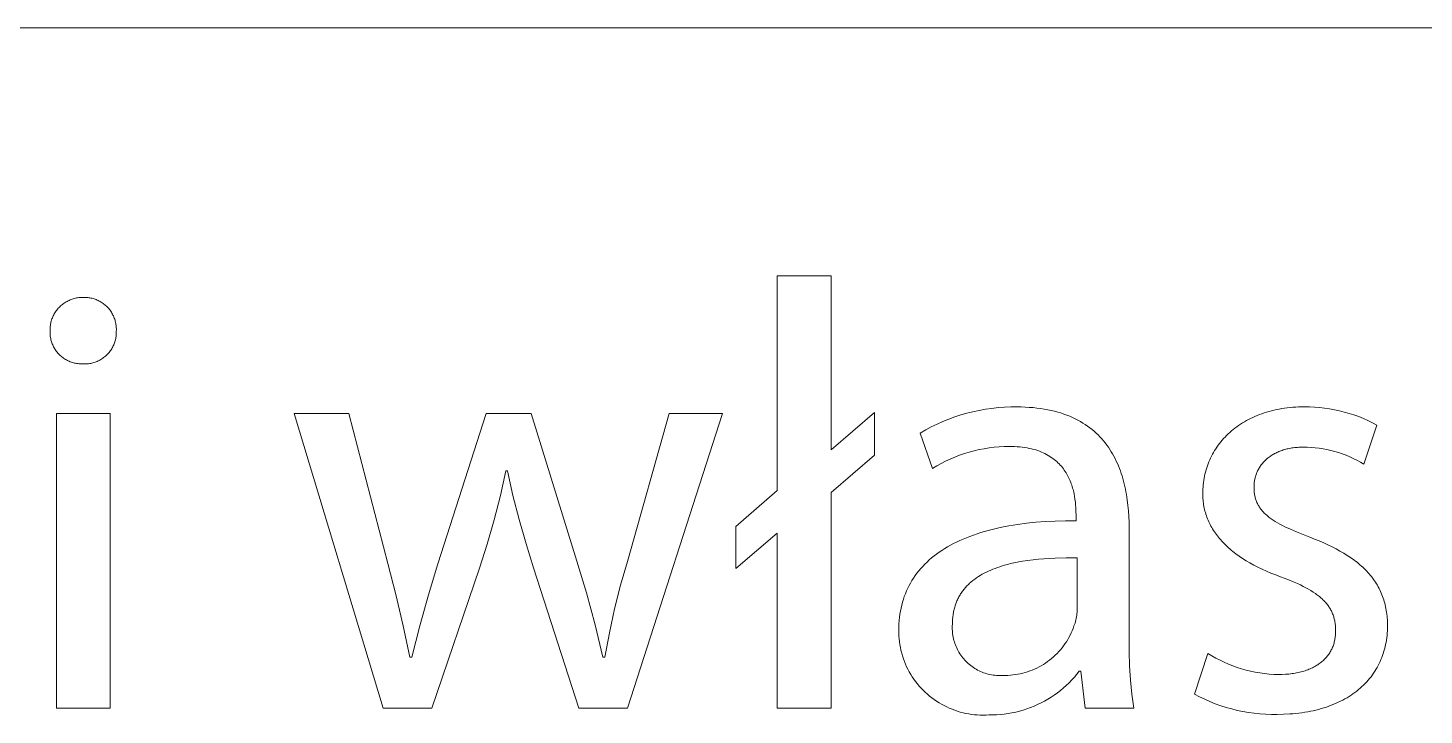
# Model space of a CAD drawing. Header units: millimetres. Extents: x -987 to 2591, y -102 to 2398.
# Drawn here: x 1984.7 to 2066.8, y -42.3 to -1.8 of the extents above; entities that cross this region are included whole.
import ezdxf

# ---------------------------------------------------------------- set-up
doc = ezdxf.new("R2010")
doc.units = ezdxf.units.MM
doc.header["$MEASUREMENT"] = 0
doc.layers.add('Domyślny', color=7, linetype='Continuous', true_color=0x000000)

msp = doc.modelspace()

# ---------------------------------------------------------------- linework, layer by layer
at = {"layer": 'Domyślny', "color": 18, "lineweight": 15, "true_color": 0x000000}
for p, q in [((1238.645, -1.825), (2587.301, -1.825)), ((2028.813, -29.039), (2028.813, -16.422)), ((2028.813, -16.422), (2031.982, -16.422)), ((2031.982, -16.422), (2031.982, -26.644)), ((1986.768, -18.098), (1986.821, -18.057)), ((1986.821, -18.057), (1986.875, -18.019)), ((1986.875, -18.019), (1986.93, -17.983)), ((1986.93, -17.983), (1986.986, -17.948)), ((1986.986, -17.948), (1987.044, -17.915)), ((1987.044, -17.915), (1987.103, -17.885)), ((1987.103, -17.885), (1987.163, -17.856)), ((1987.163, -17.856), (1987.224, -17.83)), ((1987.224, -17.83), (1987.285, -17.806)), ((1987.285, -17.806), (1987.348, -17.784)), ((1987.348, -17.784), (1987.411, -17.764)), ((1987.411, -17.764), (1987.475, -17.746)), ((1987.475, -17.746), (1987.539, -17.73)), ((1987.539, -17.73), (1987.604, -17.717)), ((1987.604, -17.717), (1987.669, -17.706)), ((1987.669, -17.706), (1987.735, -17.697)), ((1987.735, -17.697), (1987.801, -17.691)), ((1987.801, -17.691), (1987.867, -17.687)), ((1987.867, -17.687), (1987.933, -17.685)), ((1987.933, -17.685), (1987.999, -17.685)), ((1987.999, -17.685), (1988.064, -17.684)), ((1988.064, -17.684), (1988.129, -17.685)), ((1988.129, -17.685), (1988.194, -17.688)), ((1988.194, -17.688), (1988.259, -17.693)), ((1988.259, -17.693), (1988.324, -17.701)), ((1988.324, -17.701), (1988.388, -17.711)), ((1988.388, -17.711), (1988.452, -17.723)), ((1988.452, -17.723), (1988.515, -17.737)), ((1988.515, -17.737), (1988.578, -17.754)), ((1988.578, -17.754), (1988.64, -17.772)), ((1988.64, -17.772), (1988.702, -17.793)), ((1988.702, -17.793), (1988.763, -17.816)), ((1988.763, -17.816), (1988.823, -17.841)), ((1988.823, -17.841), (1988.882, -17.868)), ((1988.882, -17.868), (1988.94, -17.897)), ((1988.94, -17.897), (1988.997, -17.929)), ((1988.997, -17.929), (1989.053, -17.962)), ((1989.053, -17.962), (1989.108, -17.997)), ((1989.108, -17.997), (1989.161, -18.034)), ((1989.161, -18.034), (1989.213, -18.072)), ((1986.181, -18.885), (1986.206, -18.824)), ((1986.206, -18.824), (1986.234, -18.764)), ((1986.234, -18.764), (1986.264, -18.705)), ((1986.264, -18.705), (1986.296, -18.647)), ((1986.296, -18.647), (1986.33, -18.59)), ((1986.33, -18.59), (1986.366, -18.534)), ((1986.366, -18.534), (1986.403, -18.48)), ((1986.403, -18.48), (1986.443, -18.427)), ((1986.443, -18.427), (1986.484, -18.375)), ((1986.484, -18.375), (1986.528, -18.325)), ((1986.528, -18.325), (1986.572, -18.276)), ((1986.572, -18.276), (1986.619, -18.229)), ((1986.619, -18.229), (1986.667, -18.183)), ((1986.667, -18.183), (1986.717, -18.14)), ((1986.717, -18.14), (1986.768, -18.098)), ((1989.213, -18.072), (1989.264, -18.113)), ((1989.264, -18.113), (1989.314, -18.155)), ((1989.314, -18.155), (1989.361, -18.199)), ((1989.361, -18.199), (1989.408, -18.245)), ((1989.408, -18.245), (1989.453, -18.292)), ((1989.453, -18.292), (1989.496, -18.34)), ((1989.496, -18.34), (1989.537, -18.391)), ((1989.537, -18.391), (1989.577, -18.442)), ((1989.577, -18.442), (1989.614, -18.495)), ((1989.614, -18.495), (1989.65, -18.549)), ((1989.65, -18.549), (1989.684, -18.605)), ((1989.684, -18.605), (1989.716, -18.661)), ((1989.716, -18.661), (1989.746, -18.719)), ((1989.746, -18.719), (1989.774, -18.777)), ((1989.774, -18.777), (1989.801, -18.837)), ((1989.801, -18.837), (1989.824, -18.897)), ((1986.044, -19.597), (1986.045, -19.531)), ((1986.046, -19.663), (1986.044, -19.597)), ((1986.044, -19.727), (1986.046, -19.663)), ((1986.045, -19.531), (1986.049, -19.464)), ((1986.049, -19.464), (1986.054, -19.398)), ((1986.054, -19.398), (1986.062, -19.333)), ((1986.062, -19.333), (1986.073, -19.267)), ((1986.073, -19.267), (1986.085, -19.202)), ((1986.085, -19.202), (1986.1, -19.137)), ((1986.1, -19.137), (1986.117, -19.073)), ((1986.117, -19.073), (1986.136, -19.01)), ((1986.136, -19.01), (1986.157, -18.947)), ((1986.157, -18.947), (1986.181, -18.885)), ((1989.824, -18.897), (1989.846, -18.959)), ((1989.846, -18.959), (1989.866, -19.021)), ((1989.866, -19.021), (1989.883, -19.083)), ((1989.883, -19.083), (1989.899, -19.146)), ((1989.899, -19.146), (1989.912, -19.21)), ((1989.912, -19.21), (1989.923, -19.274)), ((1989.923, -19.274), (1989.932, -19.339)), ((1989.932, -19.339), (1989.938, -19.403)), ((1989.938, -19.403), (1989.942, -19.468)), ((1989.944, -19.598), (1989.941, -19.663)), ((1989.941, -19.663), (1989.943, -19.727)), ((1989.942, -19.468), (1989.944, -19.533)), ((1989.944, -19.533), (1989.944, -19.598)), ((1986.045, -19.791), (1986.044, -19.727)), ((1986.048, -19.855), (1986.045, -19.791)), ((1986.054, -19.919), (1986.048, -19.855)), ((1986.061, -19.983), (1986.054, -19.919)), ((1986.071, -20.046), (1986.061, -19.983)), ((1986.083, -20.109), (1986.071, -20.046)), ((1986.097, -20.172), (1986.083, -20.109)), ((1986.113, -20.234), (1986.097, -20.172)), ((1986.131, -20.296), (1986.113, -20.234)), ((1986.152, -20.356), (1986.131, -20.296)), ((1986.174, -20.416), (1986.152, -20.356)), ((1986.199, -20.476), (1986.174, -20.416)), ((1986.226, -20.534), (1986.199, -20.476)), ((1989.789, -20.478), (1989.763, -20.537)), ((1989.814, -20.419), (1989.789, -20.478)), ((1989.836, -20.359), (1989.814, -20.419)), ((1989.857, -20.298), (1989.836, -20.359)), ((1989.875, -20.236), (1989.857, -20.298)), ((1989.891, -20.174), (1989.875, -20.236)), ((1989.905, -20.111), (1989.891, -20.174)), ((1989.917, -20.048), (1989.905, -20.111)), ((1989.927, -19.984), (1989.917, -20.048)), ((1989.934, -19.92), (1989.927, -19.984)), ((1989.939, -19.856), (1989.934, -19.92)), ((1989.942, -19.792), (1989.939, -19.856)), ((1989.943, -19.727), (1989.942, -19.792)), ((1986.254, -20.591), (1986.226, -20.534)), ((1986.285, -20.648), (1986.254, -20.591)), ((1986.317, -20.703), (1986.285, -20.648)), ((1986.352, -20.757), (1986.317, -20.703)), ((1986.388, -20.81), (1986.352, -20.757)), ((1986.426, -20.862), (1986.388, -20.81)), ((1986.466, -20.912), (1986.426, -20.862)), ((1986.507, -20.961), (1986.466, -20.912)), ((1986.551, -21.009), (1986.507, -20.961)), ((1986.595, -21.054), (1986.551, -21.009)), ((1986.642, -21.099), (1986.595, -21.054)), ((1986.69, -21.142), (1986.642, -21.099)), ((1986.739, -21.183), (1986.69, -21.142)), ((1986.79, -21.222), (1986.739, -21.183)), ((1986.842, -21.259), (1986.79, -21.222)), ((1986.895, -21.295), (1986.842, -21.259)), ((1986.949, -21.329), (1986.895, -21.295)), ((1987.005, -21.361), (1986.949, -21.329)), ((1989.038, -21.335), (1988.982, -21.367)), ((1989.093, -21.301), (1989.038, -21.335)), ((1989.146, -21.265), (1989.093, -21.301)), ((1989.198, -21.227), (1989.146, -21.265)), ((1989.249, -21.188), (1989.198, -21.227)), ((1989.298, -21.147), (1989.249, -21.188)), ((1989.346, -21.104), (1989.298, -21.147)), ((1989.393, -21.059), (1989.346, -21.104)), ((1989.438, -21.013), (1989.393, -21.059)), ((1989.481, -20.966), (1989.438, -21.013)), ((1989.522, -20.917), (1989.481, -20.966)), ((1989.562, -20.866), (1989.522, -20.917)), ((1989.6, -20.814), (1989.562, -20.866)), ((1989.637, -20.761), (1989.6, -20.814)), ((1989.671, -20.707), (1989.637, -20.761)), ((1989.704, -20.651), (1989.671, -20.707)), ((1989.734, -20.595), (1989.704, -20.651)), ((1989.763, -20.537), (1989.734, -20.595)), ((1987.062, -21.391), (1987.005, -21.361)), ((1987.119, -21.419), (1987.062, -21.391)), ((1987.178, -21.445), (1987.119, -21.419)), ((1987.237, -21.469), (1987.178, -21.445)), ((1987.298, -21.491), (1987.237, -21.469)), ((1987.359, -21.511), (1987.298, -21.491)), ((1987.42, -21.529), (1987.359, -21.511)), ((1987.483, -21.545), (1987.42, -21.529)), ((1987.545, -21.558), (1987.483, -21.545)), ((1987.608, -21.569), (1987.545, -21.558)), ((1987.672, -21.579), (1987.608, -21.569)), ((1987.736, -21.585), (1987.672, -21.579)), ((1987.8, -21.59), (1987.736, -21.585)), ((1987.864, -21.593), (1987.8, -21.59)), ((1987.928, -21.593), (1987.864, -21.593)), ((1987.992, -21.597), (1987.928, -21.593)), ((1988.056, -21.599), (1987.992, -21.597)), ((1988.121, -21.599), (1988.056, -21.599)), ((1988.185, -21.597), (1988.121, -21.599)), ((1988.249, -21.592), (1988.185, -21.597)), ((1988.313, -21.585), (1988.249, -21.592)), ((1988.377, -21.576), (1988.313, -21.585)), ((1988.44, -21.565), (1988.377, -21.576)), ((1988.503, -21.551), (1988.44, -21.565)), ((1988.566, -21.535), (1988.503, -21.551)), ((1988.627, -21.518), (1988.566, -21.535)), ((1988.689, -21.498), (1988.627, -21.518)), ((1988.749, -21.476), (1988.689, -21.498)), ((1988.809, -21.452), (1988.749, -21.476)), ((1988.867, -21.425), (1988.809, -21.452)), ((1988.925, -21.397), (1988.867, -21.425)), ((1988.982, -21.367), (1988.925, -21.397)), ((1986.427, -24.524), (1989.584, -24.524)), ((1986.427, -41.858), (1986.427, -24.524)), ((1989.584, -24.524), (1989.584, -41.858)), ((2005.638, -41.857), (2000.396, -24.523)), ((2000.396, -24.523), (2003.624, -24.523)), ((2003.624, -24.523), (2005.912, -33.339)), ((2008.842, -33.363), (2011.69, -24.523)), ((2011.69, -24.523), (2014.335, -24.523)), ((2014.335, -24.523), (2017.015, -33.196)), ((2019.994, -33.22), (2022.46, -24.523)), ((2025.581, -24.523), (2019.994, -41.857)), ((2022.46, -24.523), (2025.581, -24.523)), ((2031.982, -26.644), (2034.52, -24.452)), ((2034.52, -24.452), (2034.52, -26.966)), ((2039.244, -24.719), (2039.599, -24.603)), ((2039.599, -24.603), (2039.958, -24.5)), ((2039.958, -24.5), (2040.32, -24.409)), ((2040.32, -24.409), (2040.685, -24.33)), ((2040.685, -24.33), (2041.052, -24.264)), ((2041.052, -24.264), (2041.422, -24.211)), ((2041.422, -24.211), (2041.793, -24.171)), ((2041.793, -24.171), (2042.166, -24.144)), ((2042.166, -24.144), (2042.539, -24.13)), ((2042.539, -24.13), (2042.912, -24.128)), ((2042.912, -24.128), (2043.157, -24.131)), ((2043.157, -24.131), (2043.396, -24.139)), ((2043.396, -24.139), (2043.63, -24.152)), ((2043.63, -24.152), (2043.858, -24.17)), ((2043.858, -24.17), (2044.08, -24.193)), ((2044.08, -24.193), (2044.297, -24.221)), ((2044.297, -24.221), (2044.508, -24.253)), ((2044.508, -24.253), (2044.714, -24.291)), ((2044.714, -24.291), (2044.914, -24.333)), ((2044.914, -24.333), (2045.11, -24.379)), ((2045.11, -24.379), (2045.3, -24.43)), ((2045.3, -24.43), (2045.484, -24.485)), ((2045.484, -24.485), (2045.664, -24.545)), ((2045.664, -24.545), (2045.839, -24.609)), ((2045.839, -24.609), (2046.008, -24.677)), ((2057.034, -24.632), (2057.169, -24.579)), ((2057.169, -24.579), (2057.305, -24.529)), ((2057.305, -24.529), (2057.444, -24.482)), ((2057.444, -24.482), (2057.586, -24.437)), ((2057.586, -24.437), (2057.73, -24.395)), ((2057.73, -24.395), (2057.876, -24.356)), ((2057.876, -24.356), (2058.025, -24.32)), ((2058.025, -24.32), (2058.176, -24.287)), ((2058.176, -24.287), (2058.33, -24.257)), ((2058.33, -24.257), (2058.485, -24.229)), ((2058.485, -24.229), (2058.643, -24.205)), ((2058.643, -24.205), (2058.804, -24.184)), ((2058.804, -24.184), (2058.966, -24.166)), ((2058.966, -24.166), (2059.131, -24.151)), ((2059.131, -24.151), (2059.298, -24.14)), ((2059.298, -24.14), (2059.468, -24.131)), ((2059.468, -24.131), (2059.639, -24.126)), ((2059.639, -24.126), (2059.813, -24.125)), ((2059.813, -24.125), (2060.109, -24.128)), ((2060.109, -24.128), (2060.405, -24.141)), ((2060.405, -24.141), (2060.701, -24.164)), ((2060.701, -24.164), (2060.995, -24.196)), ((2060.995, -24.196), (2061.288, -24.239)), ((2061.288, -24.239), (2061.58, -24.292)), ((2061.58, -24.292), (2061.87, -24.354)), ((2061.87, -24.354), (2062.157, -24.427)), ((2062.157, -24.427), (2062.442, -24.509)), ((2062.442, -24.509), (2062.724, -24.6)), ((2062.724, -24.6), (2063.002, -24.701)), ((2037.541, -25.478), (2037.87, -25.303)), ((2037.87, -25.303), (2038.206, -25.139)), ((2038.206, -25.139), (2038.547, -24.987)), ((2038.547, -24.987), (2038.893, -24.847)), ((2038.893, -24.847), (2039.244, -24.719)), ((2046.008, -24.677), (2046.173, -24.748)), ((2046.173, -24.748), (2046.333, -24.824)), ((2046.333, -24.824), (2046.488, -24.904)), ((2046.488, -24.904), (2046.638, -24.987)), ((2046.638, -24.987), (2046.784, -25.074)), ((2046.784, -25.074), (2046.925, -25.165)), ((2046.925, -25.165), (2047.062, -25.259)), ((2047.062, -25.259), (2047.194, -25.357)), ((2047.194, -25.357), (2047.321, -25.458)), ((2055.623, -25.459), (2055.726, -25.378)), ((2055.726, -25.378), (2055.832, -25.298)), ((2055.832, -25.298), (2055.94, -25.221)), ((2055.94, -25.221), (2056.052, -25.146)), ((2056.052, -25.146), (2056.165, -25.073)), ((2056.165, -25.073), (2056.282, -25.003)), ((2056.282, -25.003), (2056.401, -24.935)), ((2056.401, -24.935), (2056.523, -24.869)), ((2056.523, -24.869), (2056.647, -24.806)), ((2056.647, -24.806), (2056.773, -24.746)), ((2056.773, -24.746), (2056.903, -24.688)), ((2056.903, -24.688), (2057.034, -24.632)), ((2063.002, -24.701), (2063.277, -24.811)), ((2063.277, -24.811), (2063.549, -24.931)), ((2064.078, -25.197), (2063.304, -27.496)), ((2063.549, -24.931), (2063.816, -25.059)), ((2063.816, -25.059), (2064.078, -25.197)), ((2037.217, -25.665), (2037.541, -25.478)), ((2037.932, -27.75), (2037.217, -25.665)), ((2047.321, -25.458), (2047.444, -25.562)), ((2047.444, -25.562), (2047.563, -25.669)), ((2047.563, -25.669), (2047.678, -25.779)), ((2047.678, -25.779), (2047.789, -25.893)), ((2047.789, -25.893), (2047.895, -26.009)), ((2047.895, -26.009), (2047.997, -26.128)), ((2047.997, -26.128), (2048.096, -26.25)), ((2048.096, -26.25), (2048.19, -26.374)), ((2054.817, -26.284), (2054.895, -26.185)), ((2054.895, -26.185), (2054.976, -26.088)), ((2054.976, -26.088), (2055.06, -25.992)), ((2055.06, -25.992), (2055.147, -25.898)), ((2055.147, -25.898), (2055.237, -25.806)), ((2055.237, -25.806), (2055.329, -25.717)), ((2055.329, -25.717), (2055.424, -25.629)), ((2055.424, -25.629), (2055.522, -25.543)), ((2055.522, -25.543), (2055.623, -25.459)), ((2034.52, -26.966), (2031.982, -29.158)), ((2039.257, -27.078), (2038.983, -27.194)), ((2039.534, -26.972), (2039.257, -27.078)), ((2039.816, -26.875), (2039.534, -26.972)), ((2040.1, -26.788), (2039.816, -26.875)), ((2040.387, -26.711), (2040.1, -26.788)), ((2040.677, -26.643), (2040.387, -26.711)), ((2040.968, -26.586), (2040.677, -26.643)), ((2041.262, -26.539), (2040.968, -26.586)), ((2041.557, -26.502), (2041.262, -26.539)), ((2041.853, -26.475), (2041.557, -26.502)), ((2042.15, -26.458), (2041.853, -26.475)), ((2042.447, -26.451), (2042.15, -26.458)), ((2042.611, -26.453), (2042.447, -26.451)), ((2042.77, -26.459), (2042.611, -26.453)), ((2042.925, -26.468), (2042.77, -26.459)), ((2043.075, -26.481), (2042.925, -26.468)), ((2043.221, -26.497), (2043.075, -26.481)), ((2043.362, -26.516), (2043.221, -26.497)), ((2043.499, -26.539), (2043.362, -26.516)), ((2043.632, -26.565), (2043.499, -26.539)), ((2043.761, -26.594), (2043.632, -26.565)), ((2043.886, -26.626), (2043.761, -26.594)), ((2044.007, -26.662), (2043.886, -26.626)), ((2044.124, -26.699), (2044.007, -26.662)), ((2044.237, -26.74), (2044.124, -26.699)), ((2044.347, -26.783), (2044.237, -26.74)), ((2044.453, -26.829), (2044.347, -26.783)), ((2044.555, -26.878), (2044.453, -26.829)), ((2044.653, -26.929), (2044.555, -26.878)), ((2044.748, -26.982), (2044.653, -26.929)), ((2044.839, -27.037), (2044.748, -26.982)), ((2044.927, -27.095), (2044.839, -27.037)), ((2048.19, -26.374), (2048.28, -26.501)), ((2048.28, -26.501), (2048.367, -26.63)), ((2048.367, -26.63), (2048.45, -26.762)), ((2048.45, -26.762), (2048.529, -26.896)), ((2048.529, -26.896), (2048.605, -27.032)), ((2048.605, -27.032), (2048.677, -27.171)), ((2054.294, -27.137), (2054.349, -27.025)), ((2054.349, -27.025), (2054.407, -26.915)), ((2054.407, -26.915), (2054.468, -26.806)), ((2054.468, -26.806), (2054.532, -26.698)), ((2054.532, -26.698), (2054.599, -26.592)), ((2054.599, -26.592), (2054.669, -26.488)), ((2054.669, -26.488), (2054.741, -26.385)), ((2054.741, -26.385), (2054.817, -26.284)), ((2057.736, -27.076), (2057.687, -27.114)), ((2057.787, -27.039), (2057.736, -27.076)), ((2057.839, -27.004), (2057.787, -27.039)), ((2057.893, -26.969), (2057.839, -27.004)), ((2057.947, -26.935), (2057.893, -26.969)), ((2058.003, -26.903), (2057.947, -26.935)), ((2058.061, -26.871), (2058.003, -26.903)), ((2058.12, -26.841), (2058.061, -26.871)), ((2058.18, -26.812), (2058.12, -26.841)), ((2058.241, -26.783), (2058.18, -26.812)), ((2058.304, -26.757), (2058.241, -26.783)), ((2058.368, -26.731), (2058.304, -26.757)), ((2058.433, -26.706), (2058.368, -26.731)), ((2058.5, -26.683), (2058.433, -26.706)), ((2058.568, -26.661), (2058.5, -26.683)), ((2058.637, -26.64), (2058.568, -26.661)), ((2058.708, -26.621), (2058.637, -26.64)), ((2058.78, -26.603), (2058.708, -26.621)), ((2058.853, -26.586), (2058.78, -26.603)), ((2058.927, -26.571), (2058.853, -26.586)), ((2059.003, -26.557), (2058.927, -26.571)), ((2059.08, -26.544), (2059.003, -26.557)), ((2059.158, -26.533), (2059.08, -26.544)), ((2059.238, -26.523), (2059.158, -26.533)), ((2059.319, -26.515), (2059.238, -26.523)), ((2059.401, -26.508), (2059.319, -26.515)), ((2059.484, -26.502), (2059.401, -26.508)), ((2059.569, -26.499), (2059.484, -26.502)), ((2059.654, -26.496), (2059.569, -26.499)), ((2059.741, -26.495), (2059.654, -26.496)), ((2059.976, -26.499), (2059.741, -26.495)), ((2060.21, -26.51), (2059.976, -26.499)), ((2060.443, -26.53), (2060.21, -26.51)), ((2060.676, -26.557), (2060.443, -26.53)), ((2060.907, -26.593), (2060.676, -26.557)), ((2061.137, -26.636), (2060.907, -26.593)), ((2061.366, -26.688), (2061.137, -26.636)), ((2061.592, -26.747), (2061.366, -26.688)), ((2061.817, -26.814), (2061.592, -26.747)), ((2062.039, -26.889), (2061.817, -26.814)), ((2062.258, -26.972), (2062.039, -26.889)), ((2062.474, -27.062), (2062.258, -26.972)), ((2062.687, -27.16), (2062.474, -27.062)), ((2012.857, -27.894), (2012.525, -29.342)), ((2012.941, -27.894), (2012.857, -27.894)), ((2013.268, -29.333), (2012.941, -27.894)), ((2038.188, -27.598), (2037.932, -27.75)), ((2038.448, -27.454), (2038.188, -27.598)), ((2038.713, -27.319), (2038.448, -27.454)), ((2038.983, -27.194), (2038.713, -27.319)), ((2045.012, -27.154), (2044.927, -27.095)), ((2045.093, -27.216), (2045.012, -27.154)), ((2045.171, -27.279), (2045.093, -27.216)), ((2045.246, -27.345), (2045.171, -27.279)), ((2045.318, -27.412), (2045.246, -27.345)), ((2045.387, -27.481), (2045.318, -27.412)), ((2045.453, -27.551), (2045.387, -27.481)), ((2045.516, -27.623), (2045.453, -27.551)), ((2045.576, -27.696), (2045.516, -27.623)), ((2045.634, -27.77), (2045.576, -27.696)), ((2045.688, -27.846), (2045.634, -27.77)), ((2045.74, -27.923), (2045.688, -27.846)), ((2048.677, -27.171), (2048.745, -27.311)), ((2048.745, -27.311), (2048.811, -27.453)), ((2048.811, -27.453), (2048.872, -27.598)), ((2048.872, -27.598), (2048.931, -27.744)), ((2048.931, -27.744), (2048.986, -27.891)), ((2048.986, -27.891), (2049.038, -28.04)), ((2053.994, -27.959), (2054.028, -27.838)), ((2054.028, -27.838), (2054.065, -27.718)), ((2054.065, -27.718), (2054.104, -27.599)), ((2054.104, -27.599), (2054.147, -27.482)), ((2054.147, -27.482), (2054.193, -27.366)), ((2054.193, -27.366), (2054.242, -27.251)), ((2054.242, -27.251), (2054.294, -27.137)), ((2057.06, -27.891), (2057.036, -27.943)), ((2057.086, -27.839), (2057.06, -27.891)), ((2057.113, -27.788), (2057.086, -27.839)), ((2057.141, -27.737), (2057.113, -27.788)), ((2057.171, -27.687), (2057.141, -27.737)), ((2057.202, -27.638), (2057.171, -27.687)), ((2057.235, -27.59), (2057.202, -27.638)), ((2057.269, -27.543), (2057.235, -27.59)), ((2057.305, -27.496), (2057.269, -27.543)), ((2057.342, -27.45), (2057.305, -27.496)), ((2057.38, -27.405), (2057.342, -27.45)), ((2057.42, -27.361), (2057.38, -27.405)), ((2057.461, -27.317), (2057.42, -27.361)), ((2057.503, -27.275), (2057.461, -27.317)), ((2057.547, -27.233), (2057.503, -27.275)), ((2057.593, -27.192), (2057.547, -27.233)), ((2057.639, -27.153), (2057.593, -27.192)), ((2057.687, -27.114), (2057.639, -27.153)), ((2062.896, -27.265), (2062.687, -27.16)), ((2063.102, -27.377), (2062.896, -27.265)), ((2063.304, -27.496), (2063.102, -27.377)), ((2045.79, -28.001), (2045.74, -27.923)), ((2045.836, -28.079), (2045.79, -28.001)), ((2045.881, -28.159), (2045.836, -28.079)), ((2045.923, -28.24), (2045.881, -28.159)), ((2045.962, -28.321), (2045.923, -28.24)), ((2046, -28.403), (2045.962, -28.321)), ((2046.035, -28.485), (2046, -28.403)), ((2046.068, -28.568), (2046.035, -28.485)), ((2046.099, -28.651), (2046.068, -28.568)), ((2046.128, -28.734), (2046.099, -28.651)), ((2046.155, -28.818), (2046.128, -28.734)), ((2049.038, -28.04), (2049.087, -28.191)), ((2049.087, -28.191), (2049.132, -28.343)), ((2049.132, -28.343), (2049.175, -28.497)), ((2049.175, -28.497), (2049.215, -28.652)), ((2049.215, -28.652), (2049.252, -28.808)), ((2053.847, -28.835), (2053.858, -28.707)), ((2053.858, -28.707), (2053.873, -28.58)), ((2053.873, -28.58), (2053.891, -28.454)), ((2053.891, -28.454), (2053.912, -28.328)), ((2053.912, -28.328), (2053.936, -28.204)), ((2053.936, -28.204), (2053.964, -28.081)), ((2053.964, -28.081), (2053.994, -27.959)), ((2056.849, -28.734), (2056.847, -28.794)), ((2056.853, -28.675), (2056.849, -28.734)), ((2056.858, -28.616), (2056.853, -28.675)), ((2056.865, -28.557), (2056.858, -28.616)), ((2056.873, -28.499), (2056.865, -28.557)), ((2056.883, -28.441), (2056.873, -28.499)), ((2056.894, -28.384), (2056.883, -28.441)), ((2056.907, -28.327), (2056.894, -28.384)), ((2056.921, -28.27), (2056.907, -28.327)), ((2056.936, -28.214), (2056.921, -28.27)), ((2056.953, -28.159), (2056.936, -28.214)), ((2056.972, -28.104), (2056.953, -28.159)), ((2056.992, -28.05), (2056.972, -28.104)), ((2057.013, -27.996), (2056.992, -28.05)), ((2057.036, -27.943), (2057.013, -27.996)), ((2012.525, -29.342), (2012.155, -30.781)), ((2013.634, -30.762), (2013.268, -29.333)), ((2026.383, -31.16), (2028.813, -29.039)), ((2031.982, -29.158), (2031.982, -41.858)), ((2046.18, -28.902), (2046.155, -28.818)), ((2046.203, -28.985), (2046.18, -28.902)), ((2046.224, -29.069), (2046.203, -28.985)), ((2046.244, -29.153), (2046.224, -29.069)), ((2046.262, -29.236), (2046.244, -29.153)), ((2046.294, -29.401), (2046.262, -29.236)), ((2046.319, -29.565), (2046.294, -29.401)), ((2049.252, -28.808), (2049.286, -28.965)), ((2049.286, -28.965), (2049.317, -29.123)), ((2049.317, -29.123), (2049.346, -29.282)), ((2049.346, -29.282), (2049.395, -29.602)), ((2053.832, -29.224), (2053.834, -29.093)), ((2053.833, -29.321), (2053.832, -29.224)), ((2053.837, -29.417), (2053.833, -29.321)), ((2053.834, -29.093), (2053.839, -28.964)), ((2053.842, -29.513), (2053.837, -29.417)), ((2053.839, -28.964), (2053.847, -28.835)), ((2053.85, -29.608), (2053.842, -29.513)), ((2056.847, -28.794), (2056.846, -28.854)), ((2056.846, -28.854), (2056.847, -28.921)), ((2056.847, -28.921), (2056.849, -28.987)), ((2056.849, -28.987), (2056.853, -29.052)), ((2056.853, -29.052), (2056.858, -29.116)), ((2056.858, -29.116), (2056.865, -29.178)), ((2056.865, -29.178), (2056.874, -29.24)), ((2056.874, -29.24), (2056.883, -29.3)), ((2056.883, -29.3), (2056.895, -29.36)), ((2056.895, -29.36), (2056.908, -29.418)), ((2056.908, -29.418), (2056.922, -29.476)), ((2056.922, -29.476), (2056.938, -29.532)), ((2056.938, -29.532), (2056.956, -29.588)), ((2046.34, -29.726), (2046.319, -29.565)), ((2046.355, -29.883), (2046.34, -29.726)), ((2046.366, -30.037), (2046.355, -29.883)), ((2046.374, -30.186), (2046.366, -30.037)), ((2046.378, -30.329), (2046.374, -30.186)), ((2046.379, -30.466), (2046.378, -30.329)), ((2049.395, -29.602), (2049.434, -29.925)), ((2049.434, -29.925), (2049.464, -30.25)), ((2049.464, -30.25), (2049.485, -30.576)), ((2053.859, -29.703), (2053.85, -29.608)), ((2053.871, -29.797), (2053.859, -29.703)), ((2053.885, -29.891), (2053.871, -29.797)), ((2053.902, -29.984), (2053.885, -29.891)), ((2053.92, -30.076), (2053.902, -29.984)), ((2053.941, -30.168), (2053.92, -30.076)), ((2053.964, -30.26), (2053.941, -30.168)), ((2053.989, -30.35), (2053.964, -30.26)), ((2054.016, -30.441), (2053.989, -30.35)), ((2056.956, -29.588), (2056.975, -29.643)), ((2056.975, -29.643), (2056.996, -29.696)), ((2056.996, -29.696), (2057.018, -29.749)), ((2057.018, -29.749), (2057.042, -29.802)), ((2057.042, -29.802), (2057.067, -29.853)), ((2057.067, -29.853), (2057.094, -29.904)), ((2057.094, -29.904), (2057.123, -29.954)), ((2057.123, -29.954), (2057.153, -30.003)), ((2057.153, -30.003), (2057.185, -30.051)), ((2057.185, -30.051), (2057.218, -30.099)), ((2057.218, -30.099), (2057.253, -30.146)), ((2057.253, -30.146), (2057.29, -30.193)), ((2057.29, -30.193), (2057.328, -30.239)), ((2057.328, -30.239), (2057.368, -30.284)), ((2057.368, -30.284), (2057.41, -30.329)), ((2057.41, -30.329), (2057.453, -30.373)), ((2057.453, -30.373), (2057.497, -30.417)), ((2012.155, -30.781), (2011.745, -32.208)), ((2014.037, -32.181), (2013.634, -30.762)), ((2026.383, -33.626), (2026.383, -31.16)), ((2041.926, -31.228), (2042.419, -31.131)), ((2042.419, -31.131), (2042.931, -31.047)), ((2042.931, -31.047), (2043.461, -30.976)), ((2043.461, -30.976), (2044.009, -30.919)), ((2044.009, -30.919), (2044.575, -30.875)), ((2044.575, -30.875), (2045.159, -30.844)), ((2045.159, -30.844), (2045.76, -30.827)), ((2045.76, -30.827), (2046.379, -30.824)), ((2046.379, -30.824), (2046.379, -30.466)), ((2049.485, -30.576), (2049.497, -30.902)), ((2049.497, -30.902), (2049.5, -31.229)), ((2054.046, -30.53), (2054.016, -30.441)), ((2054.078, -30.619), (2054.046, -30.53)), ((2054.111, -30.708), (2054.078, -30.619)), ((2054.148, -30.795), (2054.111, -30.708)), ((2054.186, -30.882), (2054.148, -30.795)), ((2054.227, -30.969), (2054.186, -30.882)), ((2054.269, -31.055), (2054.227, -30.969)), ((2054.314, -31.14), (2054.269, -31.055)), ((2054.362, -31.225), (2054.314, -31.14)), ((2057.497, -30.417), (2057.544, -30.46)), ((2057.544, -30.46), (2057.592, -30.502)), ((2057.592, -30.502), (2057.642, -30.545)), ((2057.642, -30.545), (2057.693, -30.586)), ((2057.693, -30.586), (2057.746, -30.628)), ((2057.746, -30.628), (2057.801, -30.669)), ((2057.801, -30.669), (2057.857, -30.71)), ((2057.857, -30.71), (2057.975, -30.79)), ((2057.975, -30.79), (2058.099, -30.869)), ((2058.099, -30.869), (2058.231, -30.947)), ((2058.231, -30.947), (2058.369, -31.025)), ((2058.369, -31.025), (2058.514, -31.102)), ((2058.514, -31.102), (2058.666, -31.178)), ((2058.666, -31.178), (2058.991, -31.331)), ((2028.813, -31.553), (2026.383, -33.626)), ((2028.813, -41.858), (2028.813, -31.553)), ((2039.358, -32.08), (2039.546, -31.991)), ((2039.546, -31.991), (2039.739, -31.906)), ((2039.739, -31.906), (2039.936, -31.824)), ((2039.936, -31.824), (2040.138, -31.745)), ((2040.138, -31.745), (2040.345, -31.669)), ((2040.345, -31.669), (2040.557, -31.596)), ((2040.557, -31.596), (2040.773, -31.527)), ((2040.773, -31.527), (2040.994, -31.461)), ((2040.994, -31.461), (2041.22, -31.397)), ((2041.22, -31.397), (2041.451, -31.338)), ((2041.451, -31.338), (2041.926, -31.228)), ((2049.5, -31.229), (2049.5, -37.71)), ((2054.411, -31.309), (2054.362, -31.225)), ((2054.463, -31.392), (2054.411, -31.309)), ((2054.517, -31.474), (2054.463, -31.392)), ((2054.573, -31.556), (2054.517, -31.474)), ((2054.632, -31.638), (2054.573, -31.556)), ((2054.692, -31.718), (2054.632, -31.638)), ((2054.756, -31.798), (2054.692, -31.718)), ((2054.821, -31.878), (2054.756, -31.798)), ((2054.888, -31.956), (2054.821, -31.878)), ((2054.958, -32.034), (2054.888, -31.956)), ((2058.991, -31.331), (2059.343, -31.483)), ((2059.343, -31.483), (2060.135, -31.797)), ((2060.135, -31.797), (2060.413, -31.905)), ((2060.413, -31.905), (2060.683, -32.016)), ((2060.683, -32.016), (2060.944, -32.129)), ((2011.745, -32.208), (2011.297, -33.625)), ((2014.478, -33.589), (2014.037, -32.181)), ((2038.032, -32.899), (2038.181, -32.786)), ((2038.181, -32.786), (2038.334, -32.676)), ((2038.334, -32.676), (2038.493, -32.569)), ((2038.493, -32.569), (2038.656, -32.465)), ((2038.656, -32.465), (2038.824, -32.364)), ((2038.824, -32.364), (2038.997, -32.266)), ((2038.997, -32.266), (2039.176, -32.171)), ((2039.176, -32.171), (2039.358, -32.08)), ((2055.03, -32.111), (2054.958, -32.034)), ((2055.104, -32.187), (2055.03, -32.111)), ((2055.181, -32.263), (2055.104, -32.187)), ((2055.26, -32.338), (2055.181, -32.263)), ((2055.341, -32.412), (2055.26, -32.338)), ((2055.425, -32.486), (2055.341, -32.412)), ((2055.51, -32.559), (2055.425, -32.486)), ((2055.598, -32.631), (2055.51, -32.559)), ((2055.781, -32.772), (2055.598, -32.631)), ((2055.973, -32.911), (2055.781, -32.772)), ((2060.944, -32.129), (2061.196, -32.244)), ((2061.196, -32.244), (2061.44, -32.362)), ((2061.44, -32.362), (2061.675, -32.483)), ((2061.675, -32.483), (2061.901, -32.606)), ((2061.901, -32.606), (2062.119, -32.733)), ((2062.119, -32.733), (2062.328, -32.863)), ((2005.912, -33.339), (2006.387, -35.166)), ((2008.291, -35.181), (2008.842, -33.363)), ((2011.297, -33.625), (2008.497, -41.857)), ((2017.134, -41.857), (2014.478, -33.589)), ((2017.015, -33.196), (2017.583, -35.067)), ((2019.598, -34.613), (2019.994, -33.22)), ((2037.132, -33.777), (2037.245, -33.642)), ((2037.245, -33.642), (2037.364, -33.511)), ((2037.364, -33.511), (2037.487, -33.383)), ((2037.487, -33.383), (2037.616, -33.257)), ((2037.616, -33.257), (2037.75, -33.135)), ((2037.75, -33.135), (2037.888, -33.016)), ((2037.888, -33.016), (2038.032, -32.899)), ((2041.623, -33.626), (2041.49, -33.677)), ((2041.758, -33.576), (2041.623, -33.626)), ((2041.896, -33.53), (2041.758, -33.576)), ((2042.036, -33.486), (2041.896, -33.53)), ((2042.178, -33.444), (2042.036, -33.486)), ((2042.322, -33.404), (2042.178, -33.444)), ((2042.615, -33.331), (2042.322, -33.404)), ((2042.916, -33.267), (2042.615, -33.331)), ((2043.223, -33.211), (2042.916, -33.267)), ((2043.535, -33.163), (2043.223, -33.211)), ((2043.851, -33.122), (2043.535, -33.163)), ((2044.172, -33.088), (2043.851, -33.122)), ((2044.495, -33.061), (2044.172, -33.088)), ((2044.82, -33.04), (2044.495, -33.061)), ((2045.147, -33.025), (2044.82, -33.04)), ((2045.801, -33.011), (2045.147, -33.025)), ((2046.45, -33.016), (2045.801, -33.011)), ((2046.45, -36.018), (2046.45, -33.016)), ((2056.175, -33.047), (2055.973, -32.911)), ((2056.385, -33.179), (2056.175, -33.047)), ((2056.605, -33.309), (2056.385, -33.179)), ((2056.835, -33.435), (2056.605, -33.309)), ((2057.073, -33.557), (2056.835, -33.435)), ((2057.321, -33.677), (2057.073, -33.557)), ((2062.328, -32.863), (2062.529, -32.996)), ((2062.529, -32.996), (2062.72, -33.132)), ((2062.72, -33.132), (2062.813, -33.202)), ((2062.813, -33.202), (2062.903, -33.272)), ((2062.903, -33.272), (2062.991, -33.344)), ((2062.991, -33.344), (2063.077, -33.416)), ((2063.077, -33.416), (2063.161, -33.489)), ((2063.161, -33.489), (2063.242, -33.563)), ((2063.242, -33.563), (2063.322, -33.638)), ((2063.322, -33.638), (2063.399, -33.715)), ((2036.642, -34.493), (2036.73, -34.344)), ((2036.73, -34.344), (2036.822, -34.198)), ((2036.822, -34.198), (2036.921, -34.054)), ((2036.921, -34.054), (2037.024, -33.914)), ((2037.024, -33.914), (2037.132, -33.777)), ((2040.168, -34.462), (2040.12, -34.505)), ((2040.216, -34.42), (2040.168, -34.462)), ((2040.266, -34.379), (2040.216, -34.42)), ((2040.316, -34.338), (2040.266, -34.379)), ((2040.419, -34.26), (2040.316, -34.338)), ((2040.526, -34.184), (2040.419, -34.26)), ((2040.636, -34.111), (2040.526, -34.184)), ((2040.749, -34.041), (2040.636, -34.111)), ((2040.865, -33.973), (2040.749, -34.041)), ((2040.985, -33.909), (2040.865, -33.973)), ((2041.107, -33.847), (2040.985, -33.909)), ((2041.232, -33.788), (2041.107, -33.847)), ((2041.36, -33.731), (2041.232, -33.788)), ((2041.49, -33.677), (2041.36, -33.731)), ((2057.579, -33.793), (2057.321, -33.677)), ((2057.845, -33.905), (2057.579, -33.793)), ((2058.121, -34.015), (2057.845, -33.905)), ((2058.407, -34.12), (2058.121, -34.015)), ((2058.828, -34.281), (2058.407, -34.12)), ((2059.217, -34.442), (2058.828, -34.281)), ((2059.399, -34.523), (2059.217, -34.442)), ((2063.399, -33.715), (2063.474, -33.792)), ((2063.474, -33.792), (2063.546, -33.87)), ((2063.546, -33.87), (2063.617, -33.949)), ((2063.617, -33.949), (2063.685, -34.03)), ((2063.685, -34.03), (2063.751, -34.111)), ((2063.751, -34.111), (2063.815, -34.194)), ((2063.815, -34.194), (2063.877, -34.277)), ((2063.877, -34.277), (2063.936, -34.362)), ((2063.936, -34.362), (2063.994, -34.448)), ((2063.994, -34.448), (2064.049, -34.535)), ((2006.387, -35.166), (2006.816, -37.006)), ((2007.782, -37.012), (2008.291, -35.181)), ((2017.583, -35.067), (2018.095, -36.954)), ((2019.246, -36.017), (2019.598, -34.613)), ((2036.225, -35.448), (2036.281, -35.282)), ((2036.281, -35.282), (2036.343, -35.118)), ((2036.343, -35.118), (2036.41, -34.958)), ((2036.41, -34.958), (2036.482, -34.8)), ((2036.482, -34.8), (2036.559, -34.645)), ((2036.559, -34.645), (2036.642, -34.493)), ((2039.494, -35.298), (2039.464, -35.355)), ((2039.525, -35.243), (2039.494, -35.298)), ((2039.557, -35.188), (2039.525, -35.243)), ((2039.591, -35.134), (2039.557, -35.188)), ((2039.625, -35.08), (2039.591, -35.134)), ((2039.661, -35.028), (2039.625, -35.08)), ((2039.698, -34.976), (2039.661, -35.028)), ((2039.735, -34.925), (2039.698, -34.976)), ((2039.774, -34.876), (2039.735, -34.925)), ((2039.814, -34.826), (2039.774, -34.876)), ((2039.855, -34.778), (2039.814, -34.826)), ((2039.897, -34.731), (2039.855, -34.778)), ((2039.939, -34.684), (2039.897, -34.731)), ((2039.983, -34.638), (2039.939, -34.684)), ((2040.028, -34.593), (2039.983, -34.638)), ((2040.074, -34.549), (2040.028, -34.593)), ((2040.12, -34.505), (2040.074, -34.549)), ((2059.573, -34.605), (2059.399, -34.523)), ((2059.74, -34.687), (2059.573, -34.605)), ((2059.899, -34.77), (2059.74, -34.687)), ((2060.05, -34.854), (2059.899, -34.77)), ((2060.193, -34.939), (2060.05, -34.854)), ((2060.33, -35.024), (2060.193, -34.939)), ((2060.459, -35.112), (2060.33, -35.024)), ((2060.52, -35.156), (2060.459, -35.112)), ((2060.58, -35.2), (2060.52, -35.156)), ((2060.638, -35.245), (2060.58, -35.2)), ((2060.695, -35.29), (2060.638, -35.245)), ((2060.75, -35.336), (2060.695, -35.29)), ((2064.049, -34.535), (2064.101, -34.623)), ((2064.101, -34.623), (2064.152, -34.713)), ((2064.152, -34.713), (2064.2, -34.803)), ((2064.2, -34.803), (2064.246, -34.895)), ((2064.246, -34.895), (2064.29, -34.988)), ((2064.29, -34.988), (2064.332, -35.083)), ((2064.332, -35.083), (2064.371, -35.178)), ((2064.371, -35.178), (2064.408, -35.275)), ((2064.408, -35.275), (2064.443, -35.373)), ((2018.937, -37.431), (2019.246, -36.017)), ((2036.052, -36.143), (2036.087, -35.965)), ((2036.087, -35.965), (2036.128, -35.79)), ((2036.128, -35.79), (2036.174, -35.618)), ((2036.174, -35.618), (2036.225, -35.448)), ((2039.195, -36.105), (2039.181, -36.174)), ((2039.211, -36.038), (2039.195, -36.105)), ((2039.228, -35.971), (2039.211, -36.038)), ((2039.246, -35.905), (2039.228, -35.971)), ((2039.265, -35.841), (2039.246, -35.905)), ((2039.286, -35.777), (2039.265, -35.841)), ((2039.308, -35.714), (2039.286, -35.777)), ((2039.331, -35.652), (2039.308, -35.714)), ((2039.355, -35.591), (2039.331, -35.652)), ((2039.38, -35.53), (2039.355, -35.591)), ((2039.407, -35.471), (2039.38, -35.53)), ((2039.435, -35.413), (2039.407, -35.471)), ((2039.464, -35.355), (2039.435, -35.413)), ((2046.442, -36.204), (2046.448, -36.111)), ((2046.448, -36.111), (2046.45, -36.018)), ((2060.802, -35.382), (2060.75, -35.336)), ((2060.854, -35.428), (2060.802, -35.382)), ((2060.903, -35.475), (2060.854, -35.428)), ((2060.951, -35.523), (2060.903, -35.475)), ((2060.997, -35.571), (2060.951, -35.523)), ((2061.041, -35.619), (2060.997, -35.571)), ((2061.084, -35.668), (2061.041, -35.619)), ((2061.125, -35.718), (2061.084, -35.668)), ((2061.164, -35.768), (2061.125, -35.718)), ((2061.202, -35.818), (2061.164, -35.768)), ((2061.238, -35.869), (2061.202, -35.818)), ((2061.272, -35.921), (2061.238, -35.869)), ((2061.305, -35.974), (2061.272, -35.921)), ((2061.337, -36.027), (2061.305, -35.974)), ((2061.366, -36.08), (2061.337, -36.027)), ((2061.395, -36.135), (2061.366, -36.08)), ((2064.443, -35.373), (2064.476, -35.473)), ((2064.476, -35.473), (2064.507, -35.574)), ((2064.507, -35.574), (2064.535, -35.676)), ((2064.535, -35.676), (2064.561, -35.78)), ((2064.561, -35.78), (2064.584, -35.885)), ((2064.584, -35.885), (2064.606, -35.991)), ((2064.606, -35.991), (2064.625, -36.099)), ((2064.625, -36.099), (2064.642, -36.208)), ((2035.957, -37.074), (2035.965, -36.883)), ((2035.965, -36.883), (2035.979, -36.693)), ((2035.979, -36.693), (2035.998, -36.507)), ((2035.998, -36.507), (2036.022, -36.324)), ((2036.022, -36.324), (2036.052, -36.143)), ((2039.112, -36.912), (2039.105, -37.007)), ((2039.114, -36.756), (2039.112, -36.833)), ((2039.112, -36.833), (2039.112, -36.912)), ((2039.118, -36.68), (2039.114, -36.756)), ((2039.123, -36.605), (2039.118, -36.68)), ((2039.129, -36.53), (2039.123, -36.605)), ((2039.137, -36.457), (2039.129, -36.53)), ((2039.146, -36.385), (2039.137, -36.457)), ((2039.156, -36.313), (2039.146, -36.385)), ((2039.168, -36.243), (2039.156, -36.313)), ((2039.181, -36.174), (2039.168, -36.243)), ((2046.26, -37.019), (2046.292, -36.931)), ((2046.292, -36.931), (2046.32, -36.843)), ((2046.32, -36.843), (2046.347, -36.754)), ((2046.347, -36.754), (2046.37, -36.663)), ((2046.37, -36.663), (2046.39, -36.573)), ((2046.39, -36.573), (2046.407, -36.481)), ((2046.407, -36.481), (2046.422, -36.389)), ((2046.422, -36.389), (2046.434, -36.297)), ((2046.434, -36.297), (2046.442, -36.204)), ((2061.421, -36.19), (2061.395, -36.135)), ((2061.446, -36.245), (2061.421, -36.19)), ((2061.47, -36.302), (2061.446, -36.245)), ((2061.492, -36.359), (2061.47, -36.302)), ((2061.512, -36.417), (2061.492, -36.359)), ((2061.531, -36.475), (2061.512, -36.417)), ((2061.549, -36.535), (2061.531, -36.475)), ((2061.565, -36.595), (2061.549, -36.535)), ((2061.579, -36.656), (2061.565, -36.595)), ((2061.592, -36.718), (2061.579, -36.656)), ((2061.604, -36.78), (2061.592, -36.718)), ((2061.614, -36.844), (2061.604, -36.78)), ((2061.623, -36.908), (2061.614, -36.844)), ((2061.631, -36.973), (2061.623, -36.908)), ((2064.642, -36.208), (2064.657, -36.319)), ((2064.657, -36.319), (2064.669, -36.431)), ((2064.669, -36.431), (2064.679, -36.545)), ((2064.679, -36.545), (2064.687, -36.66)), ((2064.687, -36.66), (2064.693, -36.777)), ((2064.693, -36.777), (2064.696, -36.895)), ((2064.696, -36.895), (2064.698, -37.015)), ((2006.816, -37.006), (2007.198, -38.855)), ((2007.318, -38.855), (2007.782, -37.012)), ((2018.095, -36.954), (2018.552, -38.855)), ((2018.671, -38.855), (2018.937, -37.431)), ((2035.955, -37.269), (2035.957, -37.074)), ((2035.956, -37.439), (2035.955, -37.269)), ((2035.963, -37.61), (2035.956, -37.439)), ((2035.976, -37.779), (2035.963, -37.61)), ((2039.105, -37.007), (2039.103, -37.103)), ((2039.103, -37.103), (2039.103, -37.199)), ((2039.103, -37.199), (2039.107, -37.295)), ((2039.107, -37.295), (2039.114, -37.391)), ((2039.114, -37.391), (2039.124, -37.486)), ((2039.124, -37.486), (2039.138, -37.581)), ((2039.138, -37.581), (2039.154, -37.676)), ((2039.154, -37.676), (2039.174, -37.769)), ((2045.89, -37.82), (2045.963, -37.692)), ((2045.963, -37.692), (2046.032, -37.562)), ((2046.032, -37.562), (2046.096, -37.429)), ((2046.096, -37.429), (2046.155, -37.294)), ((2046.155, -37.294), (2046.21, -37.157)), ((2046.21, -37.157), (2046.26, -37.019)), ((2049.5, -37.71), (2049.502, -38.542)), ((2061.609, -37.77), (2061.619, -37.707)), ((2061.619, -37.707), (2061.628, -37.642)), ((2061.628, -37.642), (2061.635, -37.578)), ((2061.637, -37.039), (2061.631, -36.973)), ((2061.635, -37.578), (2061.641, -37.512)), ((2061.642, -37.106), (2061.637, -37.039)), ((2061.641, -37.512), (2061.644, -37.446)), ((2061.645, -37.174), (2061.642, -37.106)), ((2061.644, -37.446), (2061.647, -37.38)), ((2061.647, -37.243), (2061.645, -37.174)), ((2061.648, -37.313), (2061.647, -37.243)), ((2061.647, -37.38), (2061.648, -37.313)), ((2064.654, -37.713), (2064.635, -37.848)), ((2064.67, -37.576), (2064.654, -37.713)), ((2064.682, -37.438), (2064.67, -37.576)), ((2064.691, -37.299), (2064.682, -37.438)), ((2064.696, -37.158), (2064.691, -37.299)), ((2064.698, -37.015), (2064.696, -37.158)), ((2035.994, -37.949), (2035.976, -37.779)), ((2036.019, -38.117), (2035.994, -37.949)), ((2036.049, -38.285), (2036.019, -38.117)), ((2036.085, -38.451), (2036.049, -38.285)), ((2036.127, -38.616), (2036.085, -38.451)), ((2039.174, -37.769), (2039.198, -37.863)), ((2039.198, -37.863), (2039.224, -37.955)), ((2039.224, -37.955), (2039.254, -38.046)), ((2039.254, -38.046), (2039.287, -38.136)), ((2039.287, -38.136), (2039.322, -38.225)), ((2039.322, -38.225), (2039.361, -38.313)), ((2039.361, -38.313), (2039.403, -38.399)), ((2039.403, -38.399), (2039.448, -38.484)), ((2039.448, -38.484), (2039.495, -38.568)), ((2039.495, -38.568), (2039.546, -38.649)), ((2045.263, -38.636), (2045.365, -38.529)), ((2045.365, -38.529), (2045.462, -38.418)), ((2045.462, -38.418), (2045.556, -38.305)), ((2045.556, -38.305), (2045.646, -38.188)), ((2045.646, -38.188), (2045.731, -38.068)), ((2045.731, -38.068), (2045.813, -37.945)), ((2045.813, -37.945), (2045.89, -37.82)), ((2049.502, -38.542), (2049.53, -39.373)), ((2061.296, -38.595), (2061.329, -38.541)), ((2061.329, -38.541), (2061.36, -38.486)), ((2061.36, -38.486), (2061.39, -38.43)), ((2061.39, -38.43), (2061.418, -38.374)), ((2061.418, -38.374), (2061.444, -38.317)), ((2061.444, -38.317), (2061.469, -38.259)), ((2061.469, -38.259), (2061.492, -38.2)), ((2061.492, -38.2), (2061.514, -38.14)), ((2061.514, -38.14), (2061.534, -38.08)), ((2061.534, -38.08), (2061.552, -38.02)), ((2061.552, -38.02), (2061.569, -37.958)), ((2061.569, -37.958), (2061.584, -37.896)), ((2061.584, -37.896), (2061.597, -37.834)), ((2061.597, -37.834), (2061.609, -37.77)), ((2064.49, -38.502), (2064.451, -38.628)), ((2064.526, -38.375), (2064.49, -38.502)), ((2064.558, -38.245), (2064.526, -38.375)), ((2064.587, -38.115), (2064.558, -38.245)), ((2064.613, -37.982), (2064.587, -38.115)), ((2064.635, -37.848), (2064.613, -37.982)), ((2007.198, -38.855), (2007.318, -38.855)), ((2018.552, -38.855), (2018.671, -38.855)), ((2036.174, -38.78), (2036.127, -38.616)), ((2036.228, -38.942), (2036.174, -38.78)), ((2036.286, -39.101), (2036.228, -38.942)), ((2036.35, -39.259), (2036.286, -39.101)), ((2036.42, -39.415), (2036.35, -39.259)), ((2039.546, -38.649), (2039.599, -38.729)), ((2039.599, -38.729), (2039.655, -38.807)), ((2039.655, -38.807), (2039.714, -38.883)), ((2039.714, -38.883), (2039.775, -38.957)), ((2039.775, -38.957), (2039.839, -39.028)), ((2039.839, -39.028), (2039.905, -39.098)), ((2039.905, -39.098), (2039.973, -39.165)), ((2039.973, -39.165), (2040.044, -39.23)), ((2040.044, -39.23), (2040.117, -39.292)), ((2040.117, -39.292), (2040.192, -39.352)), ((2040.192, -39.352), (2040.269, -39.409)), ((2040.269, -39.409), (2040.348, -39.464)), ((2044.206, -39.426), (2044.334, -39.355)), ((2044.334, -39.355), (2044.461, -39.279)), ((2044.461, -39.279), (2044.585, -39.199)), ((2044.585, -39.199), (2044.706, -39.115)), ((2044.706, -39.115), (2044.824, -39.027)), ((2044.824, -39.027), (2044.938, -38.935)), ((2044.938, -38.935), (2045.05, -38.839)), ((2045.05, -38.839), (2045.159, -38.739)), ((2045.159, -38.739), (2045.263, -38.636)), ((2049.53, -39.373), (2049.584, -40.203)), ((2053.344, -41.03), (2054.13, -38.636)), ((2054.13, -38.636), (2054.364, -38.777)), ((2054.364, -38.777), (2054.603, -38.911)), ((2054.603, -38.911), (2054.847, -39.036)), ((2054.847, -39.036), (2055.094, -39.153)), ((2055.094, -39.153), (2055.345, -39.262)), ((2055.345, -39.262), (2055.6, -39.362)), ((2055.6, -39.362), (2055.858, -39.453)), ((2060.353, -39.441), (2060.418, -39.406)), ((2060.418, -39.406), (2060.481, -39.37)), ((2060.481, -39.37), (2060.543, -39.333)), ((2060.543, -39.333), (2060.602, -39.295)), ((2060.602, -39.295), (2060.66, -39.255)), ((2060.66, -39.255), (2060.717, -39.214)), ((2060.717, -39.214), (2060.771, -39.173)), ((2060.771, -39.173), (2060.824, -39.13)), ((2060.824, -39.13), (2060.875, -39.086)), ((2060.875, -39.086), (2060.925, -39.041)), ((2060.925, -39.041), (2060.973, -38.996)), ((2060.973, -38.996), (2061.019, -38.949)), ((2061.019, -38.949), (2061.063, -38.901)), ((2061.063, -38.901), (2061.106, -38.852)), ((2061.106, -38.852), (2061.148, -38.802)), ((2061.148, -38.802), (2061.187, -38.752)), ((2061.187, -38.752), (2061.225, -38.7)), ((2061.225, -38.7), (2061.261, -38.648)), ((2061.261, -38.648), (2061.296, -38.595)), ((2064.147, -39.349), (2064.085, -39.462)), ((2064.205, -39.233), (2064.147, -39.349)), ((2064.261, -39.115), (2064.205, -39.233)), ((2064.313, -38.996), (2064.261, -39.115)), ((2064.362, -38.875), (2064.313, -38.996)), ((2064.408, -38.753), (2064.362, -38.875)), ((2064.451, -38.628), (2064.408, -38.753)), ((2036.495, -39.568), (2036.42, -39.415)), ((2036.575, -39.718), (2036.495, -39.568)), ((2036.66, -39.865), (2036.575, -39.718)), ((2036.75, -40.01), (2036.66, -39.865)), ((2036.845, -40.151), (2036.75, -40.01)), ((2036.945, -40.289), (2036.845, -40.151)), ((2040.348, -39.464), (2040.429, -39.516)), ((2040.429, -39.516), (2040.511, -39.565)), ((2040.511, -39.565), (2040.595, -39.611)), ((2040.595, -39.611), (2040.681, -39.654)), ((2040.681, -39.654), (2040.768, -39.694)), ((2040.768, -39.694), (2040.856, -39.731)), ((2040.856, -39.731), (2040.946, -39.766)), ((2040.946, -39.766), (2041.037, -39.797)), ((2041.037, -39.797), (2041.129, -39.825)), ((2041.129, -39.825), (2041.221, -39.849)), ((2041.221, -39.849), (2041.315, -39.871)), ((2041.315, -39.871), (2041.409, -39.889)), ((2041.409, -39.889), (2041.504, -39.904)), ((2041.504, -39.904), (2041.599, -39.916)), ((2041.599, -39.916), (2041.695, -39.925)), ((2041.695, -39.925), (2041.79, -39.93)), ((2041.79, -39.93), (2041.886, -39.932)), ((2041.886, -39.932), (2041.982, -39.93)), ((2041.982, -39.93), (2042.078, -39.926)), ((2042.078, -39.926), (2042.225, -39.927)), ((2042.225, -39.927), (2042.373, -39.923)), ((2042.373, -39.923), (2042.52, -39.915)), ((2042.52, -39.915), (2042.666, -39.901)), ((2042.666, -39.901), (2042.812, -39.882)), ((2042.812, -39.882), (2042.958, -39.858)), ((2042.958, -39.858), (2043.102, -39.829)), ((2043.102, -39.829), (2043.246, -39.796)), ((2043.246, -39.796), (2043.388, -39.757)), ((2043.388, -39.757), (2043.529, -39.714)), ((2043.529, -39.714), (2043.668, -39.666)), ((2043.668, -39.666), (2043.805, -39.613)), ((2043.805, -39.613), (2043.941, -39.555)), ((2043.941, -39.555), (2044.074, -39.493)), ((2044.074, -39.493), (2044.206, -39.426)), ((2046.13, -40.196), (2045.972, -40.358)), ((2046.283, -40.027), (2046.13, -40.196)), ((2046.429, -39.854), (2046.283, -40.027)), ((2046.57, -39.676), (2046.429, -39.854)), ((2046.665, -39.676), (2046.57, -39.676)), ((2046.915, -41.856), (2046.665, -39.676)), ((2049.584, -40.203), (2049.666, -41.031)), ((2055.858, -39.453), (2056.119, -39.536)), ((2056.119, -39.536), (2056.383, -39.61)), ((2056.383, -39.61), (2056.649, -39.675)), ((2056.649, -39.675), (2056.916, -39.731)), ((2056.916, -39.731), (2057.186, -39.778)), ((2057.186, -39.778), (2057.457, -39.816)), ((2057.457, -39.816), (2057.729, -39.845)), ((2057.729, -39.845), (2058.003, -39.864)), ((2058.003, -39.864), (2058.276, -39.875)), ((2058.276, -39.875), (2058.488, -39.871)), ((2058.488, -39.871), (2058.693, -39.862)), ((2058.693, -39.862), (2058.891, -39.845)), ((2058.891, -39.845), (2058.987, -39.835)), ((2058.987, -39.835), (2059.081, -39.823)), ((2059.081, -39.823), (2059.174, -39.81)), ((2059.174, -39.81), (2059.265, -39.795)), ((2059.265, -39.795), (2059.354, -39.779)), ((2059.354, -39.779), (2059.441, -39.761)), ((2059.441, -39.761), (2059.527, -39.741)), ((2059.527, -39.741), (2059.61, -39.721)), ((2059.61, -39.721), (2059.693, -39.699)), ((2059.693, -39.699), (2059.773, -39.675)), ((2059.773, -39.675), (2059.852, -39.651)), ((2059.852, -39.651), (2059.928, -39.625)), ((2059.928, -39.625), (2060.004, -39.597)), ((2060.004, -39.597), (2060.077, -39.568)), ((2060.077, -39.568), (2060.149, -39.538)), ((2060.149, -39.538), (2060.219, -39.507)), ((2060.219, -39.507), (2060.287, -39.475)), ((2060.287, -39.475), (2060.353, -39.441)), ((2063.562, -40.205), (2063.475, -40.303)), ((2063.646, -40.105), (2063.562, -40.205)), ((2063.727, -40.003), (2063.646, -40.105)), ((2063.805, -39.899), (2063.727, -40.003)), ((2063.879, -39.792), (2063.805, -39.899)), ((2063.951, -39.684), (2063.879, -39.792)), ((2064.019, -39.574), (2063.951, -39.684)), ((2064.085, -39.462), (2064.019, -39.574)), ((2037.05, -40.423), (2036.945, -40.289)), ((2037.159, -40.554), (2037.05, -40.423)), ((2037.272, -40.681), (2037.159, -40.554)), ((2037.39, -40.804), (2037.272, -40.681)), ((2037.512, -40.922), (2037.39, -40.804)), ((2037.639, -41.037), (2037.512, -40.922)), ((2037.769, -41.147), (2037.639, -41.037)), ((2045.286, -40.951), (2045.102, -41.084)), ((2045.465, -40.812), (2045.286, -40.951)), ((2045.639, -40.667), (2045.465, -40.812)), ((2045.809, -40.515), (2045.639, -40.667)), ((2045.972, -40.358), (2045.809, -40.515)), ((2049.666, -41.031), (2049.774, -41.856)), ((2053.642, -41.187), (2053.344, -41.03)), ((2062.667, -41.011), (2062.552, -41.089)), ((2062.778, -40.93), (2062.667, -41.011)), ((2062.887, -40.847), (2062.778, -40.93)), ((2062.992, -40.762), (2062.887, -40.847)), ((2063.095, -40.675), (2062.992, -40.762)), ((2063.194, -40.585), (2063.095, -40.675)), ((2063.291, -40.493), (2063.194, -40.585)), ((2063.384, -40.399), (2063.291, -40.493)), ((2063.475, -40.303), (2063.384, -40.399)), ((1989.584, -41.858), (1986.427, -41.858)), ((2008.497, -41.857), (2005.638, -41.857)), ((2019.994, -41.857), (2017.134, -41.857)), ((2031.982, -41.858), (2028.813, -41.858)), ((2037.902, -41.252), (2037.769, -41.147)), ((2038.04, -41.353), (2037.902, -41.252)), ((2038.18, -41.449), (2038.04, -41.353)), ((2038.324, -41.54), (2038.18, -41.449)), ((2038.471, -41.626), (2038.324, -41.54)), ((2038.621, -41.707), (2038.471, -41.626)), ((2038.773, -41.783), (2038.621, -41.707)), ((2038.928, -41.854), (2038.773, -41.783)), ((2039.086, -41.919), (2038.928, -41.854)), ((2043.701, -41.824), (2043.487, -41.901)), ((2043.911, -41.74), (2043.701, -41.824)), ((2044.119, -41.648), (2043.911, -41.74)), ((2044.323, -41.549), (2044.119, -41.648)), ((2044.524, -41.443), (2044.323, -41.549)), ((2044.721, -41.33), (2044.524, -41.443)), ((2044.913, -41.21), (2044.721, -41.33)), ((2045.102, -41.084), (2044.913, -41.21)), ((2049.774, -41.856), (2046.915, -41.856)), ((2053.946, -41.334), (2053.642, -41.187)), ((2054.255, -41.469), (2053.946, -41.334)), ((2054.569, -41.594), (2054.255, -41.469)), ((2054.886, -41.708), (2054.569, -41.594)), ((2055.208, -41.811), (2054.886, -41.708)), ((2055.533, -41.903), (2055.208, -41.811)), ((2060.953, -41.837), (2060.801, -41.882)), ((2061.102, -41.789), (2060.953, -41.837)), ((2061.248, -41.738), (2061.102, -41.789)), ((2061.391, -41.684), (2061.248, -41.738)), ((2061.532, -41.628), (2061.391, -41.684)), ((2061.669, -41.57), (2061.532, -41.628)), ((2061.804, -41.508), (2061.669, -41.57)), ((2061.936, -41.445), (2061.804, -41.508)), ((2062.065, -41.378), (2061.936, -41.445)), ((2062.191, -41.31), (2062.065, -41.378)), ((2062.315, -41.239), (2062.191, -41.31)), ((2062.435, -41.165), (2062.315, -41.239)), ((2062.552, -41.089), (2062.435, -41.165)), ((2039.245, -41.978), (2039.086, -41.919)), ((2039.407, -42.033), (2039.245, -41.978)), ((2039.57, -42.081), (2039.407, -42.033)), ((2039.735, -42.124), (2039.57, -42.081)), ((2039.901, -42.161), (2039.735, -42.124)), ((2040.068, -42.192), (2039.901, -42.161)), ((2040.237, -42.218), (2040.068, -42.192)), ((2040.406, -42.238), (2040.237, -42.218)), ((2040.575, -42.252), (2040.406, -42.238)), ((2040.746, -42.26), (2040.575, -42.252)), ((2040.916, -42.262), (2040.746, -42.26)), ((2041.086, -42.258), (2040.916, -42.262)), ((2041.256, -42.249), (2041.086, -42.258)), ((2041.483, -42.25), (2041.256, -42.249)), ((2041.71, -42.242), (2041.483, -42.25)), ((2041.936, -42.227), (2041.71, -42.242)), ((2042.162, -42.204), (2041.936, -42.227)), ((2042.387, -42.173), (2042.162, -42.204)), ((2042.61, -42.134), (2042.387, -42.173)), ((2042.833, -42.087), (2042.61, -42.134)), ((2043.053, -42.033), (2042.833, -42.087)), ((2043.271, -41.971), (2043.053, -42.033)), ((2043.487, -41.901), (2043.271, -41.971)), ((2055.86, -41.983), (2055.533, -41.903)), ((2056.191, -42.052), (2055.86, -41.983)), ((2056.523, -42.11), (2056.191, -42.052)), ((2056.857, -42.155), (2056.523, -42.11)), ((2057.193, -42.19), (2056.857, -42.155)), ((2057.53, -42.212), (2057.193, -42.19)), ((2057.867, -42.223), (2057.53, -42.212)), ((2058.205, -42.222), (2057.867, -42.223)), ((2058.585, -42.215), (2058.205, -42.222)), ((2058.955, -42.197), (2058.585, -42.215)), ((2059.136, -42.183), (2058.955, -42.197)), ((2059.314, -42.166), (2059.136, -42.183)), ((2059.49, -42.146), (2059.314, -42.166)), ((2059.664, -42.123), (2059.49, -42.146)), ((2059.834, -42.097), (2059.664, -42.123)), ((2060.002, -42.068), (2059.834, -42.097)), ((2060.167, -42.037), (2060.002, -42.068)), ((2060.33, -42.002), (2060.167, -42.037)), ((2060.49, -41.965), (2060.33, -42.002)), ((2060.647, -41.925), (2060.49, -41.965)), ((2060.801, -41.882), (2060.647, -41.925))]:
    msp.add_line(p, q, dxfattribs=at)

doc.saveas('drawing.dxf')
